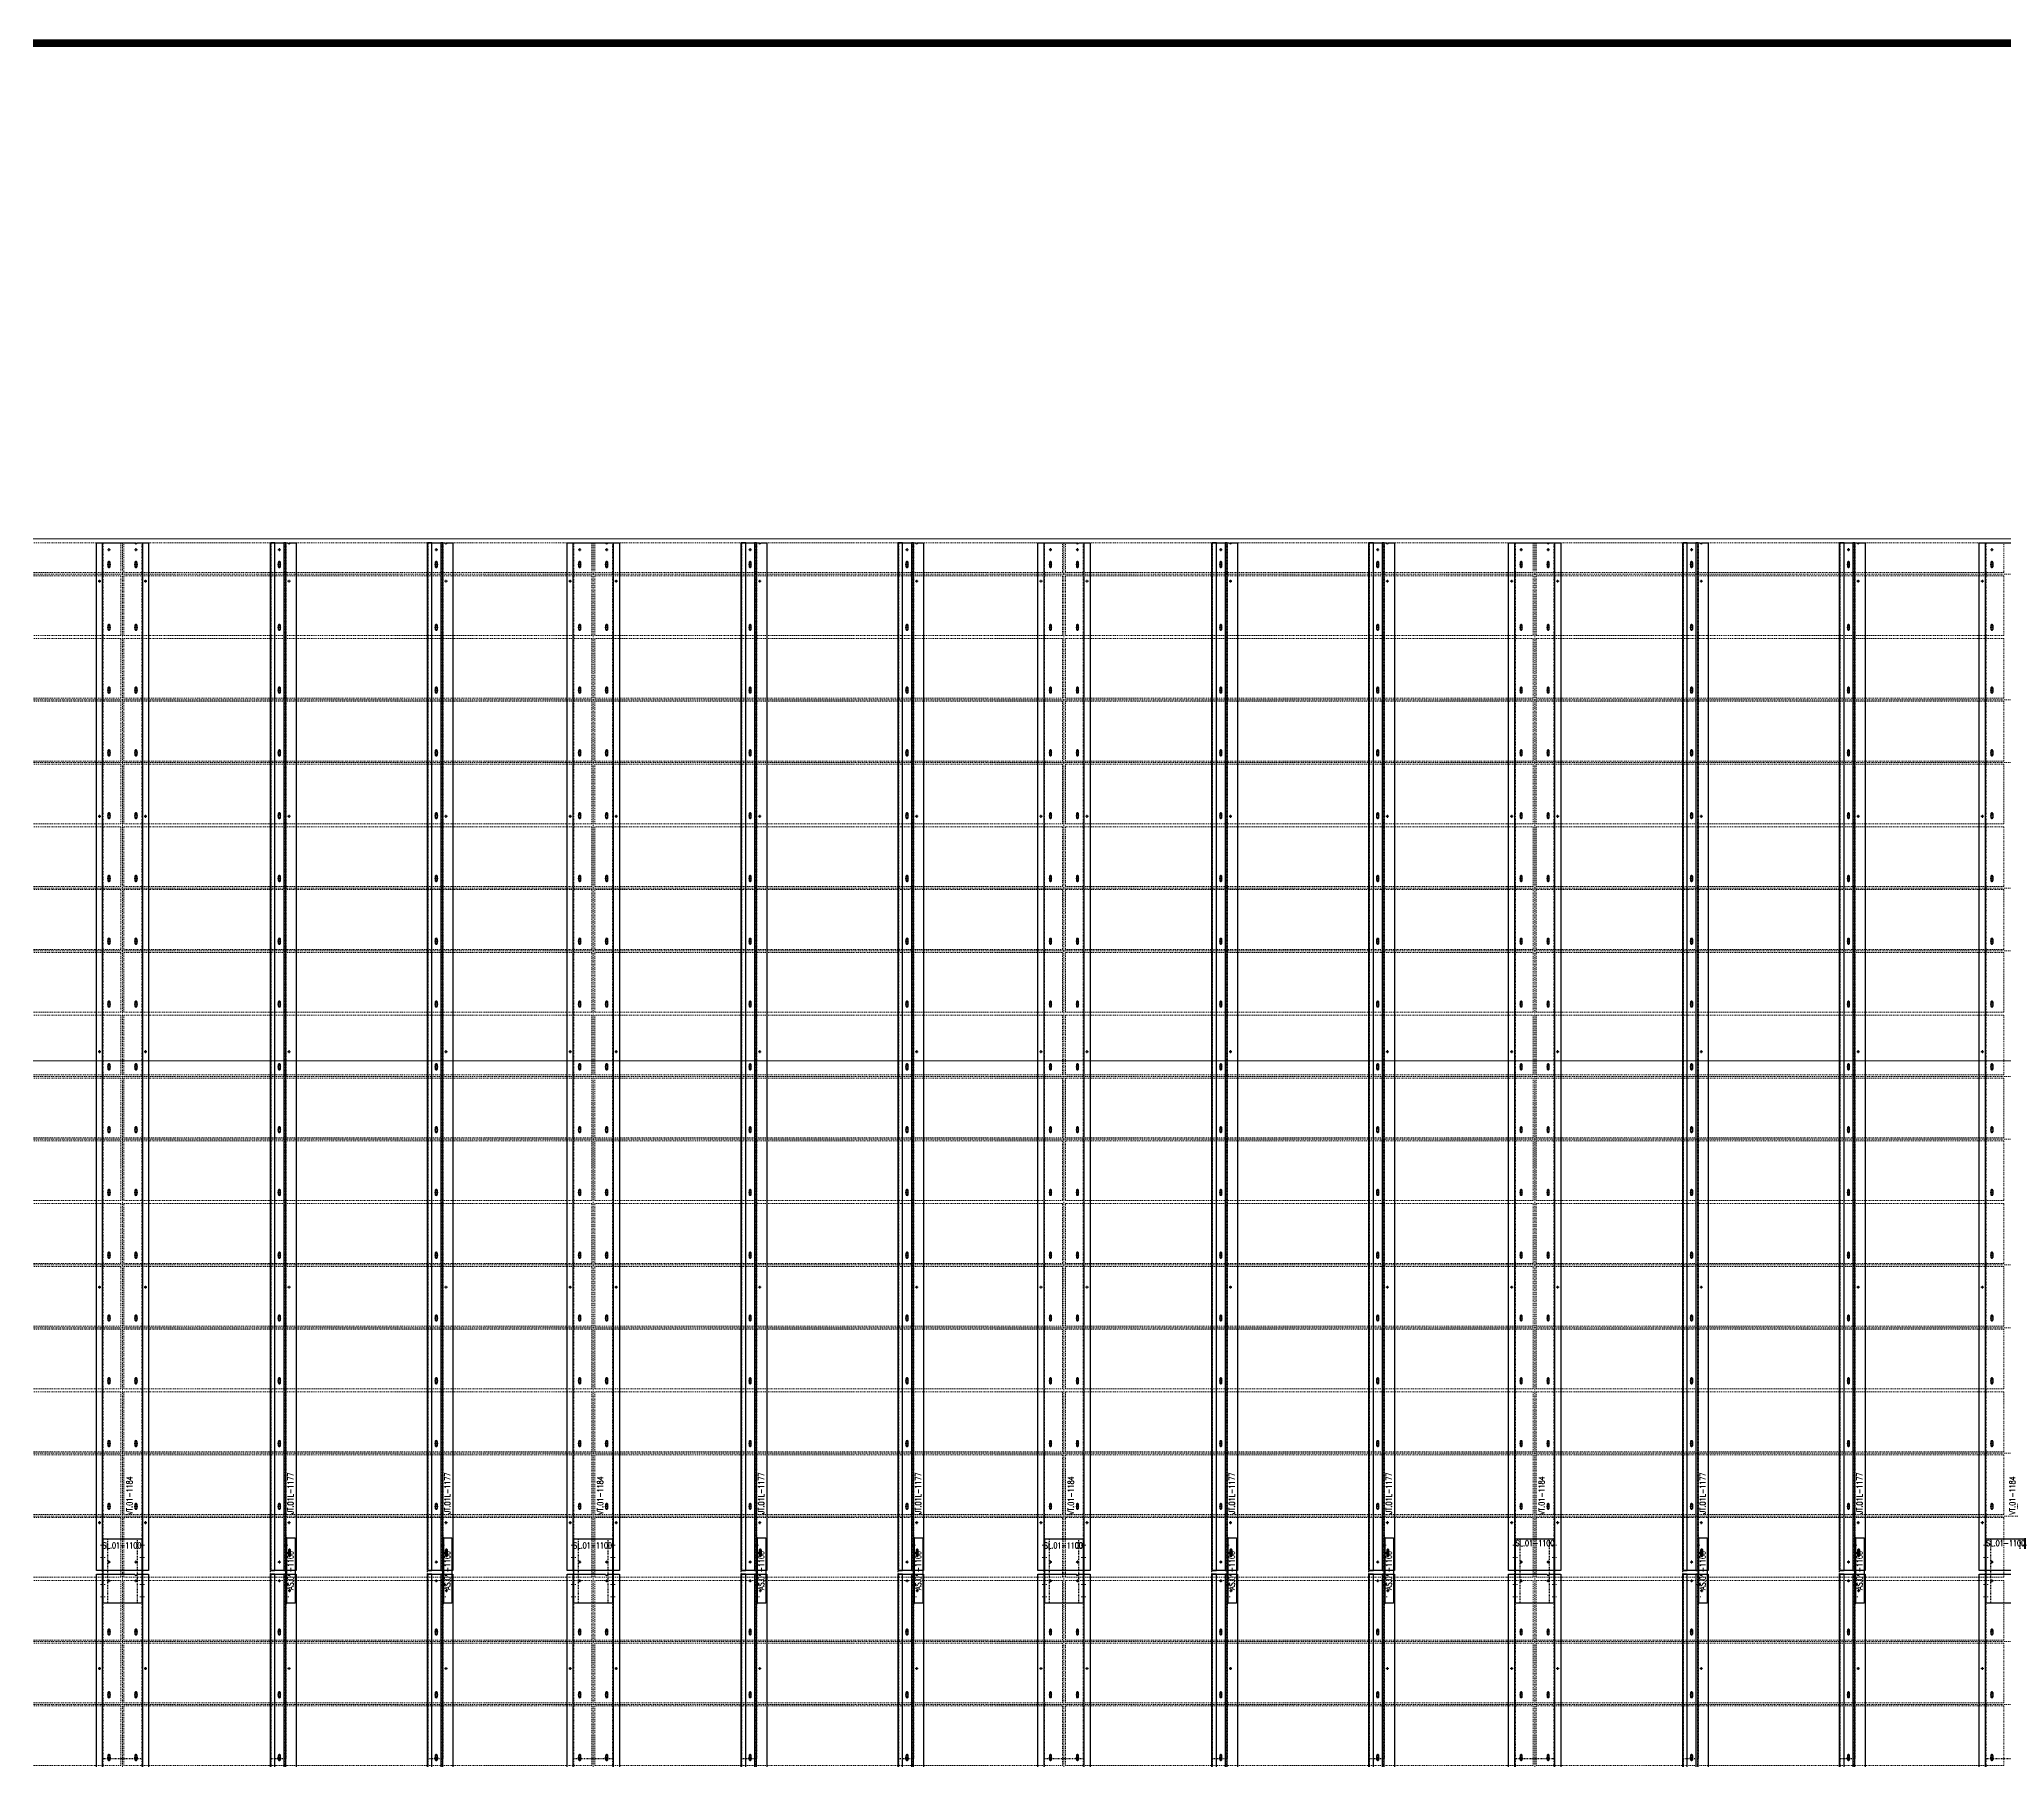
# Model space of a CAD drawing. Header units: inches. Extents: x 841 to 14369, y -5431 to -3225.
# Drawn here: x 12859.7 to 13110.2, y -3869.9 to -3650.6 of the extents above; entities that cross this region are included whole.
import ezdxf
from ezdxf.xclip import XClip

# ---------------------------------------------------------------- set-up
doc = ezdxf.new("R2010")
doc.units = ezdxf.units.IN
doc.header["$MEASUREMENT"] = 0
doc.header["$XCLIPFRAME"] = 0
for name, pattern in [('INC-200$0$NBK_CenterX2', [1.083333, 0.666667, -0.125, 0.166667, -0.125]), ('NBK_Center', [0.541667, 0.333333, -0.0625, 0.083333, -0.0625]), ('NBK_Center2', [0.270833, 0.166667, -0.03125, 0.041667, -0.03125]), ('NBK_CenterX2', [1.083333, 0.666667, -0.125, 0.166667, -0.125]), ('NBK_Hidden', [0.125, 0.083333, -0.041667]), ('NBK_Hidden2', [0.0625, 0.041667, -0.020833])]:
    doc.linetypes.add(name, pattern=pattern)
doc.layers.get('Defpoints').update_dxf_attribs({"color": 250, "lineweight": 0})
for name, color, linetype, lineweight in [('!Arch2', 8, 'Continuous', 9), ('!Bracket', 11, 'Continuous', 25), ('!Dimension', 50, 'Continuous', 5), ('!Extrusion', 140, 'Continuous', 25), ('!Gridline', 112, 'NBK_CenterX2', 5), ('!Linetype_Center', 220, 'NBK_Center', 9), ('!Linetype_Center2', 222, 'NBK_Center2', 9), ('!Misc2', 252, 'NBK_Hidden2', 5), ('INC-200$0$!Gridline', 112, 'INC-200$0$NBK_CenterX2', 5)]:
    doc.layers.add(name, color=color, linetype=linetype, lineweight=lineweight)
doc.layers.add('!Viewport', color=250, linetype='Continuous', lineweight=0, plot=False)
doc.styles.add('Romans', font='romans.shx', dxfattribs={"width": 0.8})

# ---------------------------------------------------------------- blocks, each defined once
blk = doc.blocks.new('A$C5F5E0522')
blk.add_line((442.95, 0), (-1655, 0))
blk = doc.blocks.new('A$C5F5E0AD2')
blk.add_line((-629.76, 324.5), (-1348.97, 324.5))
blk = doc.blocks.new('A$C5EC25172')
at = {"layer": '!Linetype_Center2'}
for p, q in [((-1031.39, 66), (-1031.39, -242)), ((-971.39, 66), (-971.39, -242)), ((-911.39, 66), (-911.39, -242)), ((-851.39, 66), (-851.39, -121.51)), ((-1348.76, 62), (-629.76, 62)), ((-1348.76, 46), (-629.76, 46)), ((-1348.76, 38), (-629.76, 38)), ((-1348.76, 22), (-629.76, 22)), ((-1348.76, 14), (-629.76, 14)), ((-1348.76, -2), (-629.76, -2)), ((-1348.76, -10), (-629.76, -10)), ((-1348.76, -26), (-629.76, -26)), ((-1348.76, -34), (-629.76, -34)), ((-1348.76, -50), (-629.76, -50)), ((-1348.76, -58), (-629.76, -58)), ((-1348.76, -74), (-629.76, -74)), ((-1348.76, -82), (-629.76, -82))]:
    blk.add_line(p, q, dxfattribs=at)
for points in [[(-1091.2, 66), (-1031.58, 66), (-1031.58, 62.2), (-1091.2, 62.2)], [(-1031.2, 66), (-971.58, 66), (-971.58, 62.2), (-1031.2, 62.2)], [(-911.58, 66), (-971.2, 66), (-971.2, 62.2), (-911.58, 62.2)], [(-911.2, 66), (-851.58, 66), (-851.58, 62.2), (-911.2, 62.2)], [(-791.58, 66), (-851.2, 66), (-851.2, 62.2), (-791.58, 62.2)], [(-1091.2, 54.19), (-1031.58, 54.19), (-1031.58, 61.8), (-1091.2, 61.8)], [(-1031.2, 54.19), (-971.58, 54.19), (-971.58, 61.8), (-1031.2, 61.8)], [(-911.58, 54.19), (-971.2, 54.19), (-971.2, 61.8), (-911.58, 61.8)], [(-911.2, 54.19), (-851.58, 54.19), (-851.58, 61.8), (-911.2, 61.8)], [(-791.58, 54.19), (-851.2, 54.19), (-851.2, 61.8), (-791.58, 61.8)], [(-1091.2, 53.81), (-1031.58, 53.81), (-1031.58, 46.2), (-1091.2, 46.2)], [(-1031.2, 53.81), (-971.58, 53.81), (-971.58, 46.2), (-1031.2, 46.2)], [(-911.58, 53.81), (-971.2, 53.81), (-971.2, 46.2), (-911.58, 46.2)], [(-911.2, 53.81), (-851.58, 53.81), (-851.58, 46.2), (-911.2, 46.2)], [(-791.58, 53.81), (-851.2, 53.81), (-851.2, 46.2), (-791.58, 46.2)], [(-1091.2, 45.81), (-1031.58, 45.81), (-1031.58, 38.2), (-1091.2, 38.2)], [(-1031.2, 45.81), (-971.58, 45.81), (-971.58, 38.2), (-1031.2, 38.2)], [(-911.58, 45.81), (-971.2, 45.81), (-971.2, 38.2), (-911.58, 38.2)], [(-911.2, 45.81), (-851.58, 45.81), (-851.58, 38.2), (-911.2, 38.2)], [(-791.58, 45.81), (-851.2, 45.81), (-851.2, 38.2), (-791.58, 38.2)], [(-1091.2, 37.81), (-1031.58, 37.81), (-1031.58, 30.2), (-1091.2, 30.2)], [(-1031.2, 37.81), (-971.58, 37.81), (-971.58, 30.2), (-1031.2, 30.2)], [(-911.58, 37.81), (-971.2, 37.81), (-971.2, 30.2), (-911.58, 30.2)], [(-911.2, 37.81), (-851.58, 37.81), (-851.58, 30.2), (-911.2, 30.2)], [(-791.58, 37.81), (-851.2, 37.81), (-851.2, 30.2), (-791.58, 30.2)], [(-1091.2, 29.81), (-1031.58, 29.81), (-1031.58, 22.2), (-1091.2, 22.2)], [(-1031.2, 29.81), (-971.58, 29.81), (-971.58, 22.2), (-1031.2, 22.2)], [(-911.58, 29.81), (-971.2, 29.81), (-971.2, 22.2), (-911.58, 22.2)], [(-911.2, 29.81), (-851.58, 29.81), (-851.58, 22.2), (-911.2, 22.2)], [(-791.58, 29.81), (-851.2, 29.81), (-851.2, 22.2), (-791.58, 22.2)], [(-1091.2, 21.81), (-1031.58, 21.81), (-1031.58, 14.2), (-1091.2, 14.2)], [(-1031.2, 21.81), (-971.58, 21.81), (-971.58, 14.2), (-1031.2, 14.2)], [(-911.58, 21.81), (-971.2, 21.81), (-971.2, 14.2), (-911.58, 14.2)], [(-911.2, 21.81), (-851.58, 21.81), (-851.58, 14.2), (-911.2, 14.2)], [(-791.58, 21.81), (-851.2, 21.81), (-851.2, 14.2), (-791.58, 14.2)], [(-1091.2, 13.81), (-1031.58, 13.81), (-1031.58, 6.2), (-1091.2, 6.2)], [(-1031.2, 13.81), (-971.58, 13.81), (-971.58, 6.2), (-1031.2, 6.2)], [(-911.58, 13.81), (-971.2, 13.81), (-971.2, 6.2), (-911.58, 6.2)], [(-911.2, 13.81), (-851.58, 13.81), (-851.58, 6.2), (-911.2, 6.2)], [(-791.58, 13.81), (-851.2, 13.81), (-851.2, 6.2), (-791.58, 6.2)], [(-1091.2, 5.81), (-1031.58, 5.81), (-1031.58, -1.8), (-1091.2, -1.8)], [(-1031.2, 5.81), (-971.58, 5.81), (-971.58, -1.8), (-1031.2, -1.8)], [(-911.58, 5.81), (-971.2, 5.81), (-971.2, -1.8), (-911.58, -1.8)], [(-911.2, 5.81), (-851.58, 5.81), (-851.58, -1.8), (-911.2, -1.8)], [(-791.58, 5.81), (-851.2, 5.81), (-851.2, -1.8), (-791.58, -1.8)], [(-1091.2, -2.19), (-1031.58, -2.19), (-1031.58, -9.8), (-1091.2, -9.8)], [(-1031.2, -2.19), (-971.58, -2.19), (-971.58, -9.8), (-1031.2, -9.8)], [(-911.58, -2.19), (-971.2, -2.19), (-971.2, -9.8), (-911.58, -9.8)], [(-911.2, -2.19), (-851.58, -2.19), (-851.58, -9.8), (-911.2, -9.8)], [(-791.58, -2.19), (-851.2, -2.19), (-851.2, -9.8), (-791.58, -9.8)], [(-1091.2, -10.19), (-1031.58, -10.19), (-1031.58, -17.8), (-1091.2, -17.8)], [(-1031.2, -10.19), (-971.58, -10.19), (-971.58, -17.8), (-1031.2, -17.8)], [(-911.58, -10.19), (-971.2, -10.19), (-971.2, -17.8), (-911.58, -17.8)], [(-911.2, -10.19), (-851.58, -10.19), (-851.58, -17.8), (-911.2, -17.8)], [(-791.58, -10.19), (-851.2, -10.19), (-851.2, -17.8), (-791.58, -17.8)], [(-1091.2, -18.19), (-1031.58, -18.19), (-1031.58, -25.8), (-1091.2, -25.8)], [(-1031.2, -18.19), (-971.58, -18.19), (-971.58, -25.8), (-1031.2, -25.8)], [(-911.58, -18.19), (-971.2, -18.19), (-971.2, -25.8), (-911.58, -25.8)], [(-911.2, -18.19), (-851.58, -18.19), (-851.58, -25.8), (-911.2, -25.8)], [(-791.58, -18.19), (-851.2, -18.19), (-851.2, -25.8), (-791.58, -25.8)], [(-1091.2, -26.19), (-1031.58, -26.19), (-1031.58, -33.8), (-1091.2, -33.8)], [(-1031.2, -26.19), (-971.58, -26.19), (-971.58, -33.8), (-1031.2, -33.8)], [(-911.58, -26.19), (-971.2, -26.19), (-971.2, -33.8), (-911.58, -33.8)], [(-911.2, -26.19), (-851.58, -26.19), (-851.58, -33.8), (-911.2, -33.8)], [(-791.58, -26.19), (-851.2, -26.19), (-851.2, -33.8), (-791.58, -33.8)], [(-1091.2, -34.19), (-1031.58, -34.19), (-1031.58, -41.8), (-1091.2, -41.8)], [(-1031.2, -34.19), (-971.58, -34.19), (-971.58, -41.8), (-1031.2, -41.8)], [(-911.58, -34.19), (-971.2, -34.19), (-971.2, -41.8), (-911.58, -41.8)], [(-911.2, -34.19), (-851.58, -34.19), (-851.58, -41.8), (-911.2, -41.8)], [(-791.58, -34.19), (-851.2, -34.19), (-851.2, -41.8), (-791.58, -41.8)], [(-1091.2, -42.19), (-1031.58, -42.19), (-1031.58, -49.8), (-1091.2, -49.8)], [(-1031.2, -42.19), (-971.58, -42.19), (-971.58, -49.8), (-1031.2, -49.8)], [(-911.58, -42.19), (-971.2, -42.19), (-971.2, -49.8), (-911.58, -49.8)], [(-911.2, -42.19), (-851.58, -42.19), (-851.58, -49.8), (-911.2, -49.8)], [(-791.58, -42.19), (-851.2, -42.19), (-851.2, -49.8), (-791.58, -49.8)], [(-1091.2, -50.19), (-1031.58, -50.19), (-1031.58, -57.8), (-1091.2, -57.8)], [(-1031.2, -50.19), (-971.58, -50.19), (-971.58, -57.8), (-1031.2, -57.8)], [(-911.58, -50.19), (-971.2, -50.19), (-971.2, -57.8), (-911.58, -57.8)], [(-911.2, -50.19), (-851.58, -50.19), (-851.58, -57.8), (-911.2, -57.8)], [(-791.58, -50.19), (-851.2, -50.19), (-851.2, -57.8), (-791.58, -57.8)], [(-1091.2, -58.19), (-1031.58, -58.19), (-1031.58, -65.8), (-1091.2, -65.8)], [(-1031.2, -58.19), (-971.58, -58.19), (-971.58, -65.8), (-1031.2, -65.8)], [(-911.58, -58.19), (-971.2, -58.19), (-971.2, -65.8), (-911.58, -65.8)], [(-911.2, -58.19), (-851.58, -58.19), (-851.58, -65.8), (-911.2, -65.8)], [(-791.58, -58.19), (-851.2, -58.19), (-851.2, -65.8), (-791.58, -65.8)], [(-1091.2, -66.19), (-1031.58, -66.19), (-1031.58, -73.8), (-1091.2, -73.8)], [(-1031.2, -66.19), (-971.58, -66.19), (-971.58, -73.8), (-1031.2, -73.8)], [(-911.58, -66.19), (-971.2, -66.19), (-971.2, -73.8), (-911.58, -73.8)], [(-911.2, -66.19), (-851.58, -66.19), (-851.58, -73.8), (-911.2, -73.8)], [(-791.58, -66.19), (-851.2, -66.19), (-851.2, -73.8), (-791.58, -73.8)], [(-1091.2, -74.19), (-1031.58, -74.19), (-1031.58, -81.8), (-1091.2, -81.8)], [(-1031.2, -74.19), (-971.58, -74.19), (-971.58, -81.8), (-1031.2, -81.8)], [(-911.58, -74.19), (-971.2, -74.19), (-971.2, -81.8), (-911.58, -81.8)], [(-911.2, -74.19), (-851.58, -74.19), (-851.58, -81.8), (-911.2, -81.8)], [(-791.58, -74.19), (-851.2, -74.19), (-851.2, -81.8), (-791.58, -81.8)], [(-1091.2, -82.19), (-1031.58, -82.19), (-1031.58, -89.8), (-1091.2, -89.8)], [(-1031.2, -82.19), (-971.58, -82.19), (-971.58, -89.8), (-1031.2, -89.8)], [(-911.58, -82.19), (-971.2, -82.19), (-971.2, -89.8), (-911.58, -89.8)], [(-911.2, -82.19), (-851.58, -82.19), (-851.58, -89.8), (-911.2, -89.8)], [(-791.58, -82.19), (-851.2, -82.19), (-851.2, -89.8), (-791.58, -89.8)]]:
    blk.add_lwpolyline(points, close=True, dxfattribs=at)
blk = doc.blocks.new('GRID_ELEV WEST_W')
at = {"layer": '!Gridline'}
blk.add_line((-475.94, 8.48), (1164.09, 8.48), dxfattribs=at)
blk = doc.blocks.new('TAP HOLE_5mm')
at = {"layer": '!Linetype_Center2'}
for points in [[(-0.18, 0), (0.18, 0)], [(0, 0.18), (0, -0.18)]]:
    blk.add_lwpolyline(points, dxfattribs=at)
blk.add_circle((0, 0), 0.101)
blk = doc.blocks.new('WEEP HOLE')
at = {"layer": '!Linetype_Center'}
for p, q in [((-0.22, 0.37), (0.22, 0.37)), ((0, 0.83), (0, -0.08))]:
    blk.add_line(p, q, dxfattribs=at)
at = {"color": 0}
blk.add_lwpolyline([(-0.14, 0.61), (-0.14, 0.14, 0.414214), (0, 0, 0.414214), (0.14, 0.14), (0.14, 0.61, 0.414214), (0, 0.75, 0.414214)], format="xyb", close=True, dxfattribs=at)
blk = doc.blocks.new('SECTION CLEAR HOLE 1')
at = {"layer": '!Linetype_Center2'}
blk.add_line((-0.33, 0, 0), (0.26, 0, 0), dxfattribs=at)
at = {"layer": '!Misc2'}
blk.add_lwpolyline([(-0.12, 0.1), (0, 0.1), (0, -0.1), (-0.12, -0.1)], close=True, dxfattribs=at)
blk = doc.blocks.new('SLOTTED SECTION1')
at = {"layer": '!Linetype_Center2'}
blk.add_lwpolyline([(-0.24, 0), (0.12, 0)], dxfattribs=at)
at = {"layer": '!Misc2'}
blk.add_lwpolyline([(-0.12, 0.47), (0, 0.47), (0, -0.47), (-0.12, -0.47)], close=True, dxfattribs=at)
blk = doc.blocks.new('SLOTTED HOLE 1')
at = {"layer": '!Linetype_Center'}
for p, q in [((0, 0.55), (0, -0.55)), ((-0.22, 0), (0.22, 0))]:
    blk.add_line(p, q, dxfattribs=at)
at = {"color": 0}
blk.add_lwpolyline([(-0.14, 0.33), (-0.14, -0.33, 0.414214), (0, -0.47, 0.414214), (0.14, -0.33), (0.14, 0.33, 0.414214), (0, 0.47, 0.414214)], format="xyb", close=True, dxfattribs=at)
blk = doc.blocks.new('AS.01-1100')
at = {"layer": '!Bracket'}
for points in [[(-1.3, 4.65), (-0.12, 4.65), (-0.12, -3.67), (-1.3, -3.67)], [(-1.3, -3.67), (-1.18, -3.67), (-1.18, 4.65), (-1.3, 4.65)]]:
    blk.add_lwpolyline(points, close=True, dxfattribs=at)
at = {"layer": '!Dimension'}
for name, p in [('SLOTTED SECTION1', (-1.18, 3.73)), ('SLOTTED SECTION1', (-1.18, 2.15)), ('SECTION CLEAR HOLE 1', (-1.18, -1.3)), ('SECTION CLEAR HOLE 1', (-1.18, -2.88))]:
    blk.add_blockref(name, p, dxfattribs=at)
at = {"layer": '!Extrusion', "linetype": 'NBK_Hidden'}
blk.add_blockref('SLOTTED HOLE 1', (-0.83, 2.75), dxfattribs=at)
at = {"layer": '!Extrusion', "rotation": 360}
blk.add_blockref('TAP HOLE_5mm', (-0.83, -2.09), dxfattribs=at)
at = {"layer": 'Defpoints', "color": 30, "insert": (-0.71, 0.49), "char_height": 0.75, "width": 1.65, "attachment_point": 5, "rotation": 90, "style": 'Romans'}
blk.add_mtext('AS.01-1100', dxfattribs=at)
blk = doc.blocks.new('JT.01L-1182')
at = {"layer": '!Extrusion'}
blk.add_lwpolyline([(3.25, 0), (0, 0), (0, 55.91), (2.22, 55.91, 1), (2.5, 55.91), (3.25, 55.91)], format="xyb", close=True, dxfattribs=at)
at = {"layer": '!Extrusion', "linetype": 'NBK_Hidden'}
for points in [[(0, 55.91), (0, 0), (0.08, 0), (0.08, 55.91)], [(1.87, 55.91), (1.87, 0), (1.95, 0), (1.95, 55.91)]]:
    blk.add_lwpolyline(points, close=True, dxfattribs=at)
at = {"layer": '!Extrusion'}
for points in [[(0, 55.91), (0, 0), (0.57, 0), (0.57, 55.91)], [(1.69, 55.91), (1.69, 0), (1.95, 0), (1.95, 55.91)]]:
    blk.add_lwpolyline(points, close=True, dxfattribs=at)
at = {"layer": '!Dimension'}
blk.add_blockref('AS.01-1100', (3.25, 55.91), dxfattribs=at)
at = {"layer": '!Extrusion', "rotation": 360}
for p in [(1.13, 55.08), (2.36, 43.91), (2.36, 13.91), (2.36, 6), (1.13, 1.09)]:
    blk.add_blockref('TAP HOLE_5mm', p, dxfattribs=at)
at = {"layer": '!Extrusion'}
for p in [(1.13, 48.19), (1.13, 40.19), (1.13, 32.19), (1.13, 24.19), (1.13, 16.19), (1.13, 8.19)]:
    blk.add_blockref('WEEP HOLE', p, dxfattribs=at)
at = {"layer": 'Defpoints', "color": 2, "insert": (2.54, 9.6), "char_height": 0.75, "width": 1.65, "attachment_point": 5, "rotation": 90, "style": 'Romans'}
blk.add_mtext('JT.01L-1182', dxfattribs=at)
blk = doc.blocks.new('JT.01L-1177')
at = {"layer": '!Extrusion'}
for points in [[(0.57, 0), (0.57, 130.92), (0, 130.92), (0, 0)], [(1.95, 0), (1.95, 130.92), (1.69, 130.92), (1.69, 0)]]:
    blk.add_lwpolyline(points, close=True, dxfattribs=at)
blk.add_lwpolyline([(0, 0), (0, 130.92), (2.22, 130.92, 1), (2.5, 130.92), (3.25, 130.92), (3.25, 0)], format="xyb", close=True, dxfattribs=at)
at = {"layer": '!Extrusion', "linetype": 'NBK_Hidden'}
for points in [[(0.08, 0), (0.08, 130.92), (0, 130.92), (0, 0)], [(1.95, 0), (1.95, 130.92), (1.87, 130.92), (1.87, 0)]]:
    blk.add_lwpolyline(points, close=True, dxfattribs=at)
at = {"layer": '!Extrusion'}
for p in [(1.13, 127.78), (1.13, 119.78), (1.13, 111.78), (1.13, 103.78), (1.13, 95.78), (1.13, 87.78), (1.13, 79.78), (1.13, 71.78), (1.13, 63.78), (1.13, 55.78), (1.13, 47.78), (1.13, 39.78), (1.13, 31.78), (1.13, 23.78), (1.13, 15.78), (1.13, 7.78)]:
    blk.add_blockref('WEEP HOLE', p, dxfattribs=at)
at = {"layer": '!Extrusion', "rotation": 360}
for p in [(1.13, 130.04), (2.36, 126.03), (2.36, 96.08), (2.36, 66.08), (2.36, 36.08), (2.36, 6.08), (1.13, 1.06)]:
    blk.add_blockref('TAP HOLE_5mm', p, dxfattribs=at)
at = {"layer": 'Defpoints', "color": 2, "insert": (2.54, 9.82), "char_height": 0.75, "width": 1.65, "attachment_point": 5, "rotation": 90, "style": 'Romans'}
blk.add_mtext('JT.01L-1177', dxfattribs=at)
blk = doc.blocks.new('JT.01L-1176')
at = {"layer": '!Extrusion'}
blk.add_lwpolyline([(3.25, 0), (0, 0), (0, 143.5), (2.22, 143.5, 1), (2.5, 143.5), (3.25, 143.5)], format="xyb", close=True, dxfattribs=at)
at = {"layer": '!Extrusion', "linetype": 'NBK_Hidden'}
for points in [[(0, 143.5), (0, 0), (0.08, 0), (0.08, 143.5)], [(1.87, 143.5), (1.87, 0), (1.95, 0), (1.95, 143.5)]]:
    blk.add_lwpolyline(points, close=True, dxfattribs=at)
at = {"layer": '!Extrusion'}
for points in [[(0, 143.5), (0, 0), (0.57, 0), (0.57, 143.5)], [(1.69, 143.5), (1.69, 0), (1.95, 0), (1.95, 143.5)]]:
    blk.add_lwpolyline(points, close=True, dxfattribs=at)
at = {"layer": '!Dimension'}
blk.add_blockref('AS.01-1100', (3.25, 143.5), dxfattribs=at)
at = {"layer": '!Extrusion', "rotation": 360}
for p in [(1.13, 142.67), (2.36, 131.5), (2.36, 101.5), (2.36, 71.5), (2.36, 41.5), (2.36, 11.5), (1.13, 1.06)]:
    blk.add_blockref('TAP HOLE_5mm', p, dxfattribs=at)
at = {"layer": '!Extrusion'}
for p in [(1.13, 135.78), (1.13, 127.78), (1.13, 119.78), (1.13, 111.78), (1.13, 103.78), (1.13, 95.78), (1.13, 87.78), (1.13, 79.78), (1.13, 71.78), (1.13, 63.78), (1.13, 55.78), (1.13, 47.78), (1.13, 39.77), (1.13, 31.78), (1.13, 23.78), (1.13, 15.78), (1.13, 7.78)]:
    blk.add_blockref('WEEP HOLE', p, dxfattribs=at)
at = {"layer": 'Defpoints', "color": 2, "insert": (2.54, 4.4), "char_height": 0.75, "width": 1.65, "attachment_point": 5, "rotation": 90, "style": 'Romans'}
blk.add_mtext('JT.01L-1176', dxfattribs=at)
blk = doc.blocks.new('CLEAR SECTION HOLE')
at = {"layer": '!Linetype_Center2'}
blk.add_line((-0.33, 0), (0.26, 0), dxfattribs=at)
at = {"layer": '!Misc2'}
blk.add_lwpolyline([(-0.08, 0.1), (0, 0.1), (0, -0.1), (-0.08, -0.1)], close=True, dxfattribs=at)
blk = doc.blocks.new('VT.01-1189')
at = {"layer": '!Extrusion'}
blk.add_lwpolyline([(-2.45, 60.44), (2.45, 60.44), (2.45, 52.24), (-2.45, 52.24)], close=True, dxfattribs=at)
at = {"layer": '!Extrusion', "linetype": 'NBK_Hidden2'}
blk.add_lwpolyline([(-1.86, 60.44), (1.86, 60.44), (1.86, 52.24), (-1.86, 52.24)], close=True, dxfattribs=at)
at = {"layer": '!Extrusion'}
blk.add_lwpolyline([(3.33, 0), (-3.33, 0), (-3.33, 55.91), (1.58, 55.91, 1), (1.86, 55.91), (3.33, 55.91)], format="xyb", close=True, dxfattribs=at)
blk.add_lwpolyline([(1.86, 55.91), (2.54, 55.91), (2.54, 0), (-2.54, 0), (-2.54, 55.91), (1.58, 55.91)], dxfattribs=at)
at = {"layer": '!Extrusion', "linetype": 'NBK_Hidden'}
blk.add_lwpolyline([(1.86, 55.91), (2.46, 55.91), (2.46, 0), (-2.46, 0), (-2.46, 55.91), (1.58, 55.91)], dxfattribs=at)
at = {"layer": '!Dimension', "rotation": 360}
for p in [(-2.46, 54.61), (-2.46, 53.03), (2.54, 54.61), (2.54, 53.03)]:
    blk.add_blockref('CLEAR SECTION HOLE', p, dxfattribs=at)
at = {"layer": '!Extrusion', "rotation": 360}
for name, p in [('TAP HOLE_5mm', (-1.72, 55.08)), ('TAP HOLE_5mm', (1.72, 55.08)), ('WEEP HOLE', (-1.72, 48.19)), ('WEEP HOLE', (1.72, 48.19)), ('TAP HOLE_5mm', (-2.93, 43.91)), ('TAP HOLE_5mm', (2.93, 43.91)), ('WEEP HOLE', (-1.72, 40.19)), ('WEEP HOLE', (1.72, 40.19)), ('WEEP HOLE', (-1.72, 32.19)), ('WEEP HOLE', (1.72, 32.19)), ('WEEP HOLE', (-1.72, 24.19)), ('WEEP HOLE', (1.72, 24.19)), ('WEEP HOLE', (-1.72, 16.19)), ('WEEP HOLE', (1.72, 16.19)), ('TAP HOLE_5mm', (-2.93, 13.91)), ('TAP HOLE_5mm', (2.93, 13.91)), ('WEEP HOLE', (-1.72, 8.19)), ('WEEP HOLE', (1.72, 8.19)), ('TAP HOLE_5mm', (-2.93, 6)), ('TAP HOLE_5mm', (2.93, 6)), ('TAP HOLE_5mm', (-1.72, 1.09)), ('TAP HOLE_5mm', (1.72, 1.09))]:
    blk.add_blockref(name, p, dxfattribs=at)
at = {"layer": 'Defpoints', "color": 30, "insert": (0.03, 59.88), "char_height": 0.75, "width": 1.65, "attachment_point": 5, "style": 'Romans'}
blk.add_mtext('SL.01-1100', dxfattribs=at)
at = {"layer": 'Defpoints', "color": 1, "insert": (0.8, 3.84), "char_height": 0.75, "width": 1.65, "attachment_point": 5, "rotation": 90, "style": 'Romans'}
blk.add_mtext('VT.01-1189', dxfattribs=at)
blk = doc.blocks.new('SLOTTED SECTION HOLE')
at = {"layer": '!Linetype_Center2'}
blk.add_line((-0.33, 0), (0.26, 0), dxfattribs=at)
at = {"layer": '!Misc2'}
blk.add_lwpolyline([(-0.08, 0.47), (0, 0.47), (0, -0.47), (-0.08, -0.47)], close=True, dxfattribs=at)
blk = doc.blocks.new('VT.01-1184')
at = {"layer": '!Extrusion'}
blk.add_lwpolyline([(3.33, 0), (-3.33, 0), (-3.33, 130.92), (1.58, 130.92, 1), (1.86, 130.92), (3.33, 130.92)], format="xyb", close=True, dxfattribs=at)
blk.add_lwpolyline([(1.86, 130.92), (2.54, 130.92), (2.54, 0), (-2.54, 0), (-2.54, 130.92), (1.58, 130.92)], dxfattribs=at)
at = {"layer": '!Extrusion', "linetype": 'NBK_Hidden'}
blk.add_lwpolyline([(1.86, 130.92), (2.46, 130.92), (2.46, 0), (-2.46, 0), (-2.46, 130.92), (1.58, 130.92)], dxfattribs=at)
at = {"layer": '!Dimension', "rotation": 360}
for p in [(-2.46, 3.23), (2.54, 3.23), (-2.46, 1.65), (2.54, 1.65)]:
    blk.add_blockref('SLOTTED SECTION HOLE', p, dxfattribs=at)
at = {"layer": '!Extrusion', "rotation": 360}
for name, p in [('WEEP HOLE', (-1.72, 127.78)), ('TAP HOLE_5mm', (-1.72, 130.04)), ('WEEP HOLE', (1.72, 127.78)), ('TAP HOLE_5mm', (1.72, 130.04)), ('TAP HOLE_5mm', (-2.93, 126.03)), ('TAP HOLE_5mm', (2.93, 126.03)), ('WEEP HOLE', (-1.72, 119.78)), ('WEEP HOLE', (1.72, 119.78)), ('WEEP HOLE', (-1.72, 111.78)), ('WEEP HOLE', (1.72, 111.78)), ('WEEP HOLE', (-1.72, 103.78)), ('WEEP HOLE', (1.72, 103.78)), ('TAP HOLE_5mm', (-2.93, 96.08)), ('WEEP HOLE', (-1.72, 95.78)), ('WEEP HOLE', (1.72, 95.78)), ('TAP HOLE_5mm', (2.93, 96.08)), ('WEEP HOLE', (-1.72, 87.78)), ('WEEP HOLE', (1.72, 87.78)), ('WEEP HOLE', (-1.72, 79.78)), ('WEEP HOLE', (1.72, 79.78)), ('WEEP HOLE', (-1.72, 71.78)), ('WEEP HOLE', (1.72, 71.78)), ('TAP HOLE_5mm', (-2.93, 66.08)), ('TAP HOLE_5mm', (2.93, 66.08)), ('WEEP HOLE', (-1.72, 63.78)), ('WEEP HOLE', (1.72, 63.78)), ('WEEP HOLE', (-1.72, 55.78)), ('WEEP HOLE', (1.72, 55.78)), ('WEEP HOLE', (-1.72, 47.78)), ('WEEP HOLE', (1.72, 47.78)), ('WEEP HOLE', (-1.72, 39.78)), ('WEEP HOLE', (1.72, 39.78)), ('TAP HOLE_5mm', (-2.93, 36.08)), ('TAP HOLE_5mm', (2.93, 36.08)), ('WEEP HOLE', (-1.72, 31.78)), ('WEEP HOLE', (1.72, 31.78)), ('WEEP HOLE', (-1.72, 23.78)), ('WEEP HOLE', (1.72, 23.78)), ('WEEP HOLE', (-1.72, 15.78)), ('WEEP HOLE', (1.72, 15.78)), ('WEEP HOLE', (-1.72, 7.78)), ('WEEP HOLE', (1.72, 7.78)), ('TAP HOLE_5mm', (-2.93, 6.08)), ('TAP HOLE_5mm', (2.93, 6.08)), ('TAP HOLE_5mm', (-1.72, 1.06)), ('TAP HOLE_5mm', (1.72, 1.06))]:
    blk.add_blockref(name, p, dxfattribs=at)
at = {"layer": 'Defpoints', "color": 1, "insert": (0.89, 9.54), "char_height": 0.75, "width": 1.65, "attachment_point": 5, "rotation": 90, "style": 'Romans'}
blk.add_mtext('VT.01-1184', dxfattribs=at)
blk = doc.blocks.new('VT.01-1183')
at = {"layer": '!Extrusion'}
blk.add_lwpolyline([(-2.45, 148.03), (2.45, 148.03), (2.45, 139.83), (-2.45, 139.83)], close=True, dxfattribs=at)
at = {"layer": '!Extrusion', "linetype": 'NBK_Hidden2'}
blk.add_lwpolyline([(-1.86, 148.03), (1.86, 148.03), (1.86, 139.83), (-1.86, 139.83)], close=True, dxfattribs=at)
at = {"layer": '!Extrusion'}
blk.add_lwpolyline([(3.33, 0), (-3.33, 0), (-3.33, 143.5), (1.58, 143.5, 1), (1.86, 143.5), (3.33, 143.5)], format="xyb", close=True, dxfattribs=at)
blk.add_lwpolyline([(1.86, 143.5), (2.54, 143.5), (2.54, 0), (-2.54, 0), (-2.54, 143.5), (1.58, 143.5)], dxfattribs=at)
at = {"layer": '!Extrusion', "linetype": 'NBK_Hidden'}
blk.add_lwpolyline([(1.86, 143.5), (2.46, 143.5), (2.46, 0), (-2.46, 0), (-2.46, 143.5), (1.58, 143.5)], dxfattribs=at)
at = {"layer": '!Dimension', "rotation": 360}
for name, p in [('CLEAR SECTION HOLE', (-2.46, 142.21)), ('CLEAR SECTION HOLE', (-2.46, 140.63)), ('CLEAR SECTION HOLE', (2.54, 142.21)), ('CLEAR SECTION HOLE', (2.54, 140.63)), ('SLOTTED SECTION HOLE', (-2.46, 3.23)), ('SLOTTED SECTION HOLE', (2.54, 3.23)), ('SLOTTED SECTION HOLE', (-2.46, 1.65)), ('SLOTTED SECTION HOLE', (2.54, 1.65))]:
    blk.add_blockref(name, p, dxfattribs=at)
at = {"layer": '!Extrusion', "rotation": 360}
for name, p in [('TAP HOLE_5mm', (-1.72, 142.67)), ('TAP HOLE_5mm', (1.72, 142.67)), ('WEEP HOLE', (-1.72, 135.78)), ('WEEP HOLE', (1.72, 135.78)), ('TAP HOLE_5mm', (-2.93, 131.5)), ('TAP HOLE_5mm', (2.93, 131.5)), ('WEEP HOLE', (-1.72, 127.78)), ('WEEP HOLE', (1.72, 127.78)), ('WEEP HOLE', (-1.72, 119.78)), ('WEEP HOLE', (1.72, 119.78)), ('WEEP HOLE', (-1.72, 111.78)), ('WEEP HOLE', (1.72, 111.78)), ('WEEP HOLE', (-1.72, 103.78)), ('WEEP HOLE', (1.72, 103.78)), ('TAP HOLE_5mm', (-2.93, 101.5)), ('TAP HOLE_5mm', (2.93, 101.5)), ('WEEP HOLE', (-1.72, 95.78)), ('WEEP HOLE', (1.72, 95.78)), ('WEEP HOLE', (-1.72, 87.78)), ('WEEP HOLE', (1.72, 87.78)), ('WEEP HOLE', (-1.72, 79.78)), ('WEEP HOLE', (1.72, 79.78)), ('TAP HOLE_5mm', (-2.93, 71.5)), ('WEEP HOLE', (-1.72, 71.78)), ('WEEP HOLE', (1.72, 71.78)), ('TAP HOLE_5mm', (2.93, 71.5)), ('WEEP HOLE', (-1.72, 63.78)), ('WEEP HOLE', (1.72, 63.78)), ('WEEP HOLE', (-1.72, 55.78)), ('WEEP HOLE', (1.72, 55.78)), ('WEEP HOLE', (-1.72, 47.78)), ('WEEP HOLE', (1.72, 47.78)), ('TAP HOLE_5mm', (-2.93, 41.5)), ('WEEP HOLE', (-1.72, 39.77)), ('WEEP HOLE', (1.72, 39.77)), ('TAP HOLE_5mm', (2.93, 41.5)), ('WEEP HOLE', (-1.72, 31.78)), ('WEEP HOLE', (1.72, 31.78)), ('WEEP HOLE', (-1.72, 23.78)), ('WEEP HOLE', (1.72, 23.78)), ('WEEP HOLE', (-1.72, 15.78)), ('WEEP HOLE', (1.72, 15.78)), ('TAP HOLE_5mm', (-2.93, 11.5)), ('TAP HOLE_5mm', (2.93, 11.5)), ('WEEP HOLE', (-1.72, 7.78)), ('WEEP HOLE', (1.72, 7.78)), ('TAP HOLE_5mm', (-1.72, 1.06)), ('TAP HOLE_5mm', (1.72, 1.06))]:
    blk.add_blockref(name, p, dxfattribs=at)
at = {"layer": 'Defpoints', "color": 30, "insert": (-0.07, 147.18), "char_height": 0.75, "width": 1.65, "attachment_point": 5, "style": 'Romans'}
blk.add_mtext('SL.01-1100', dxfattribs=at)
at = {"layer": 'Defpoints', "color": 1, "insert": (0.8, 3.84), "char_height": 0.75, "width": 1.65, "attachment_point": 5, "rotation": 90, "style": 'Romans'}
blk.add_mtext('VT.01-1183', dxfattribs=at)
blk = doc.blocks.new('WEST PENTHOUSE TRACKS')
at = {"color": 3}
for name, p in [('VT.01-1184', (300.62, 193.08)), ('VT.01-1184', (360.62, 193.08)), ('VT.01-1184', (420.62, 193.08)), ('VT.01-1184', (480.62, 193.08)), ('VT.01-1184', (540.62, 193.08)), ('VT.01-1183', (300.62, 49.08)), ('VT.01-1183', (360.62, 49.08)), ('VT.01-1183', (420.62, 49.08))]:
    blk.add_blockref(name, p, dxfattribs=at)
at = {"color": 144}
for name, p in [('JT.01L-1177', (319.49, 193.08)), ('JT.01L-1177', (339.49, 193.08)), ('JT.01L-1177', (379.49, 193.08)), ('JT.01L-1177', (399.49, 193.08)), ('JT.01L-1177', (439.49, 193.08)), ('JT.01L-1177', (459.49, 193.08)), ('JT.01L-1177', (499.49, 193.08)), ('JT.01L-1177', (519.49, 193.08)), ('JT.01L-1176', (319.49, 49.08)), ('JT.01L-1176', (339.49, 49.08)), ('JT.01L-1176', (379.49, 49.08)), ('JT.01L-1176', (399.49, 49.08)), ('JT.01L-1176', (439.49, 49.08)), ('JT.01L-1182', (459.49, 136.67)), ('JT.01L-1182', (499.49, 136.67)), ('JT.01L-1182', (519.49, 136.67))]:
    blk.add_blockref(name, p, dxfattribs=at)
at = {"color": 6}
for p in [(480.62, 136.67), (540.62, 136.67)]:
    blk.add_blockref('VT.01-1189', p, dxfattribs=at)
blk = doc.blocks.new('A$C5F5E09E8')
at = {"layer": '!Extrusion', "linetype": 'NBK_Hidden'}
for points in [[(-805.91, -88.92), (-805.91, 66), (-800.84, 66), (-800.84, -88.92)], [(-784.51, -88.92), (-784.51, 66), (-782.56, 66), (-782.56, -88.92)], [(-764.51, -88.92), (-764.51, 66), (-762.56, 66), (-762.56, -88.92)], [(-745.91, -88.92), (-745.91, 66), (-740.84, 66), (-740.84, -88.92)], [(-724.51, -88.92), (-724.51, 66), (-722.56, 66), (-722.56, -88.92)], [(-704.51, -88.92), (-704.51, 66), (-702.56, 66), (-702.56, -88.92)], [(-685.91, -88.92), (-685.91, 66), (-680.84, 66), (-680.84, -88.92)], [(-664.51, -88.92), (-664.51, 66), (-662.56, 66), (-662.56, -88.92)], [(-644.51, -88.92), (-644.51, 66), (-642.56, 66), (-642.56, -88.92)], [(-625.91, -88.92), (-625.91, 66), (-620.84, 66), (-620.84, -88.92)], [(-604.51, -88.92), (-604.51, 66), (-602.56, 66), (-602.56, -88.92)], [(-584.51, -88.92), (-584.51, 66), (-582.56, 66), (-582.56, -88.92)], [(-565.91, -88.92), (-565.91, 66), (-560.84, 66), (-560.84, -88.92)]]:
    blk.add_lwpolyline(points, close=True, dxfattribs=at)
blk = doc.blocks.new('A$C5F5F3A53')
at = {"layer": '!Arch2', "color": 1}
blk.add_blockref('A$C5F5E0AD2', (228.01, -258), dxfattribs=at)
blk.add_blockref('A$C5EC25172', (228.01, 0))
at = {"color": 1}
blk.add_blockref('A$C5F5E09E8', (0, 0), dxfattribs=at)
blk = doc.blocks.new('WEST MOVEMENT FLASHING')
at = {"color": 4}
blk.add_blockref('A$C5F5F3A53', (1104, 1628.4), dxfattribs=at)

msp = doc.modelspace()

# ---------------------------------------------------------------- linework, layer by layer
at = {"layer": 'Defpoints', "color": 2, "const_width": 1}
msp.add_lwpolyline([(12443.45, -3651.07), (14046.69, -3651.07), (14046.69, -4190.12), (12443.45, -4190.12)], close=True, dxfattribs=at)

# ---------------------------------------------------------------- block references
at = {"layer": '!Arch2', "color": 1}
msp.add_blockref('A$C5F5E0AD2', (13901.72, -4038.72), dxfattribs=at)
at = {"layer": '!Viewport', "color": 1}
msp.add_blockref('A$C5F5E0522', (13901.72, -3780.72), dxfattribs=at)
at = {"color": 144}
for name, p in [('WEST MOVEMENT FLASHING', (12569.71, -5409.12)), ('WEST PENTHOUSE TRACKS', (12569.71, -4038.72))]:
    msp.add_blockref(name, p, dxfattribs=at)
msp.add_blockref('A$C5EC25172', (13901.72, -3780.72))
at = {"layer": 'INC-200$0$!Gridline'}
ref = msp.add_blockref('GRID_ELEV WEST_W', (12569.66, -3792.12), dxfattribs=dict(at, xscale=1.344, yscale=1.344, zscale=1.344))
XClip(ref).set_block_clipping_path([(-8786.922099755, -296.1352419663), (1098.9748672036, 683.7940378179)])

doc.saveas('drawing.dxf')
